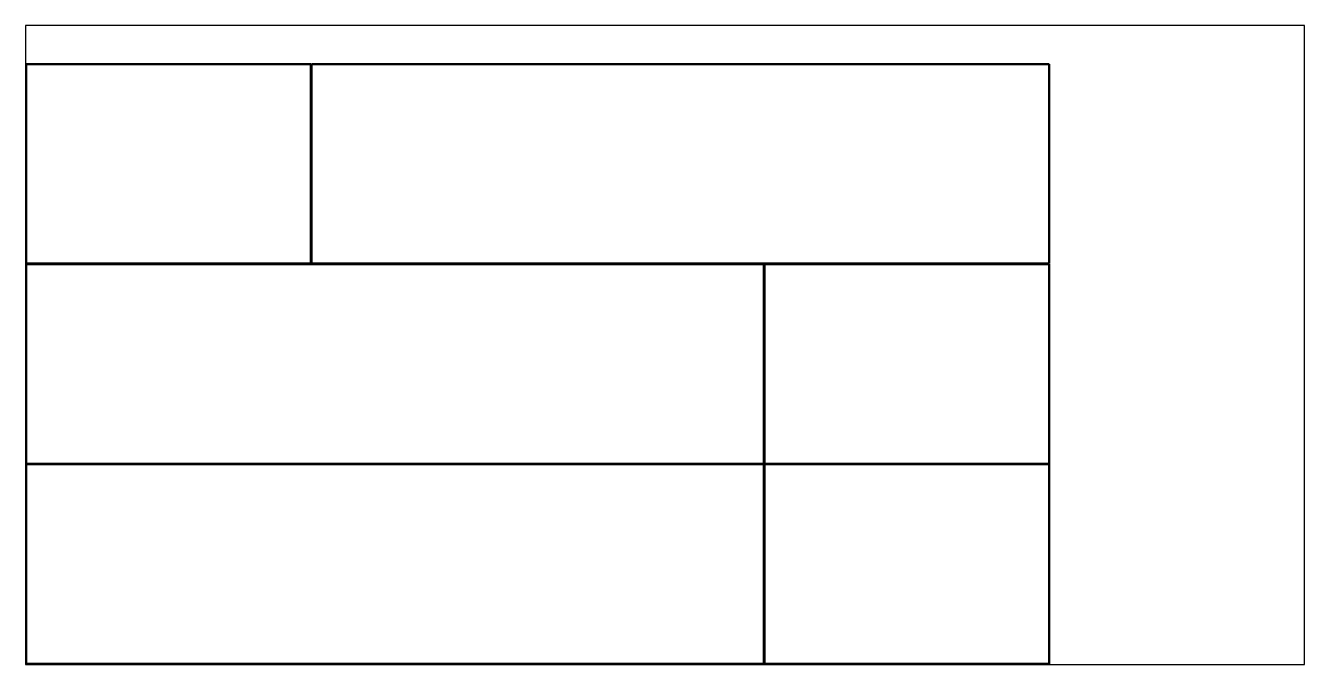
# Model space of a CAD drawing. Extents: x 0 to 2000, y 0 to 1000.
import ezdxf

# ---------------------------------------------------------------- set-up
doc = ezdxf.new("R2010")
doc.units = 0
doc.layers.add('Outline', color=7, linetype='Continuous', lineweight=50)

msp = doc.modelspace()

# ---------------------------------------------------------------- linework, layer by layer
msp.add_lwpolyline([(0, 0), (2000, 0), (2000, 1000), (0, 1000)], close=True)
at = {"layer": 'Outline'}
for p, q in [((1, 939.75), (446, 939.75)), ((1, 627.5), (1, 939.75)), ((446, 939.75), (446, 627.5)), ((447, 939.75), (1600.8, 939.75)), ((447, 627.5), (447, 939.75)), ((1600.8, 939.75), (1600.8, 627.5)), ((446, 627.5), (1, 627.5)), ((1, 626.5), (1154.8, 626.5)), ((1, 314.25), (1, 626.5)), ((1600.8, 627.5), (447, 627.5)), ((1154.8, 626.5), (1154.8, 314.25)), ((1155.8, 314.25), (1155.8, 626.5)), ((1155.8, 626.5), (1600.8, 626.5)), ((1600.8, 626.5), (1600.8, 314.25)), ((1154.8, 314.25), (1, 314.25)), ((1, 313.25), (1154.8, 313.25)), ((1, 1), (1, 313.25)), ((1154.8, 313.25), (1154.8, 1)), ((1600.8, 314.25), (1155.8, 314.25)), ((1155.8, 313.25), (1600.8, 313.25)), ((1155.8, 1), (1155.8, 313.25)), ((1600.8, 313.25), (1600.8, 1)), ((1154.8, 1), (1, 1)), ((1600.8, 1), (1155.8, 1))]:
    msp.add_line(p, q, dxfattribs=at)

doc.saveas('drawing.dxf')
